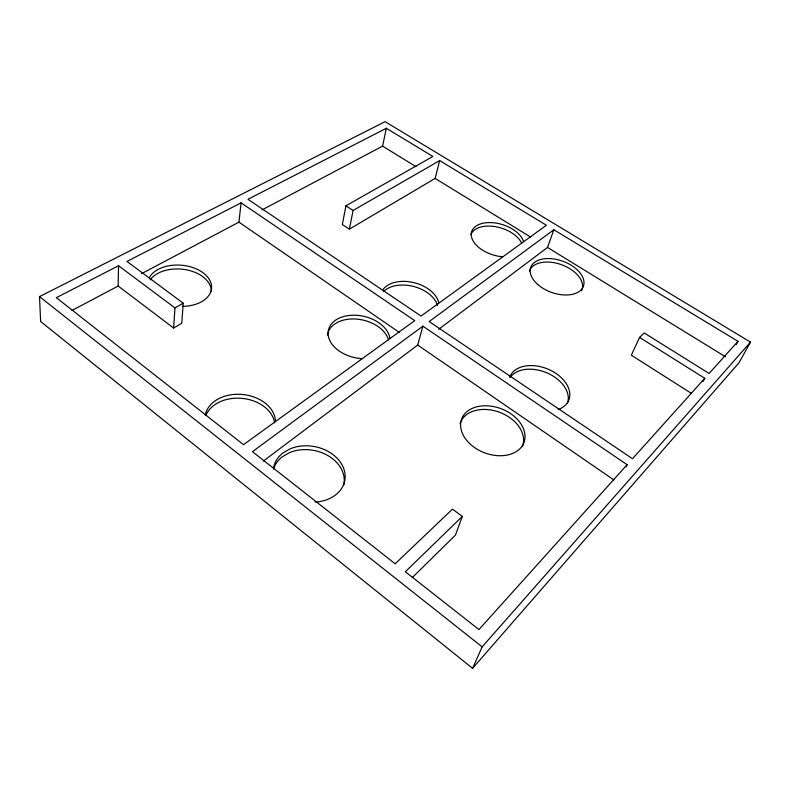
<?xml version="1.0" encoding="UTF-8"?>
<svg xmlns="http://www.w3.org/2000/svg" width="790" height="790" viewBox="0 0 790 790"><rect width="100%" height="100%" fill="white"/><g stroke="black" fill="none" stroke-linecap="round" stroke-linejoin="round"><path stroke-width="1.19" d="M118.154 286.039L118.54 265.746L56.337 297.682L243.527 444.681L414.74 320.631L241.088 202.842L126.953 261.431L183.221 303.192L181.759 323.258L173.632 328.028L118.154 286.039L72.018 310.45M173.632 328.028L174.965 307.912L183.221 303.192M141.588 273.646L238.936 222.138L241.088 202.842M345.931 205.815L342.347 224.528L349.387 229.159L435.142 178.422L439.675 160.597L546.394 225.249L421.031 316.069L247.971 199.307L386.33 128.276L432.871 156.469L345.931 205.815L353.081 210.456L439.675 160.597M349.387 229.159L353.081 210.456M262.023 209.923L382.587 146.13L386.33 128.276M263.277 461.123L417.693 345.042L422.897 326.171L627.132 464.698L626.055 466.821M438.618 329.321L547.519 247.458L553.839 229.762L737.998 341.329L736.221 344.578M422.897 326.171L252.435 451.673L395.178 563.774L452.482 509.125L462.288 516.423L455.415 535.136L412.37 577.51M472.588 668.34L482.157 646.852L750.5 342.129L385.105 121.66L39.5 296.606L40.636 321.49L472.588 668.34L738.976 362.768L750.5 342.129M737.998 341.329L709.114 373.473L644.206 332.955L639.574 337.409L631.348 355.214L691.22 393.272M703.12 381.402L704.779 378.291L639.574 337.409M627.132 464.698L478.957 629.561L405.339 571.753L462.288 516.423M704.779 378.291L632.494 458.733L429.168 321.55L553.839 229.762M382.587 146.13L415.935 166.621M435.142 178.422L530.742 237.148M547.519 247.458L725.388 356.715M238.936 222.138L399.523 332.55M417.693 345.042L613.919 479.965M118.54 265.746L174.965 307.912M39.5 296.606L482.157 646.852M470.889 234.482A27.137 15.909 17.1 0 1 495.597 226.691A27.137 15.909 17.1 0 1 521.706 243.29M510.429 377.057A31.59 21.133 21.6 0 1 548.033 373.354A31.59 21.133 21.6 0 1 567.447 403.265M460.047 423.756A33.2 23.562 20.8 0 1 499.3 412.183A33.2 23.562 20.8 0 1 522.368 446.577M327.455 335.059A31.333 21.172 12.5 0 1 327.929 332.896M328.294 331.849A31.333 21.172 12.5 0 1 358.897 319.338A31.333 21.172 12.5 0 1 388.502 339.828M383.565 291.53A29.763 19.177 14.6 0 1 413.644 286.474A29.763 19.177 14.6 0 1 437.512 305.503M150.189 279.848A31.995 20.609 4.4 0 1 186.223 269.785A31.995 20.609 4.4 0 1 211.256 291.352M205.844 415.56A35.283 26.021 5.6 0 1 242.589 398.427A35.283 26.021 5.6 0 1 274.644 422.848M273.567 468.974A36.034 27.897 10 0 1 282.247 456.827L289.347 452.709A36.034 27.897 10 0 1 328.492 455.929A36.034 27.897 10 0 1 343.69 485.257M529.369 271.217A27.897 16.6 19.6 0 1 562.016 264.887A27.897 16.6 19.6 0 1 581.558 290.76M315.171 502.085A36.172 27.897 10.1 0 0 342.811 466.347A36.172 27.897 10.1 0 0 290.049 448.868L282.929 452.976A36.172 27.897 10.1 0 0 273.459 468.697M509.678 377.314A31.689 21.123 21.6 0 1 555.755 373.275A31.689 21.123 21.6 0 1 558.105 409.576M383.061 289.436A29.852 19.157 14.6 0 1 413.832 282.623A29.852 19.157 14.6 0 1 438.796 302.876M502.588 256.76A27.215 15.879 17.1 0 1 471.719 237.741A27.215 15.879 17.1 0 1 492.526 222.671A27.215 15.879 17.1 0 1 523.563 241.572M149.162 277.863A32.094 20.589 4.5 0 1 185.403 265.697A32.094 20.589 4.5 0 1 211.592 288.172A32.094 20.589 4.5 0 1 182.381 306.392M205.252 414.928A35.402 26.021 5.7 0 1 242.313 394.457A35.402 26.021 5.7 0 1 275.493 421.248M361.938 358.63A31.432 21.162 12.5 0 1 328.215 335.345A31.432 21.162 12.5 0 1 355.954 315.25A31.432 21.162 12.5 0 1 389.944 338.357M468.668 442.598A33.318 23.552 20.8 0 0 523.395 443.881A33.318 23.552 20.8 0 0 486.373 405.774A33.318 23.552 20.8 0 0 468.668 442.598M537.664 284.42A27.976 16.58 19.6 0 0 582.951 287.274A27.976 16.58 19.6 0 0 550.581 258.626A27.976 16.58 19.6 0 0 537.664 284.42"/></g></svg>
